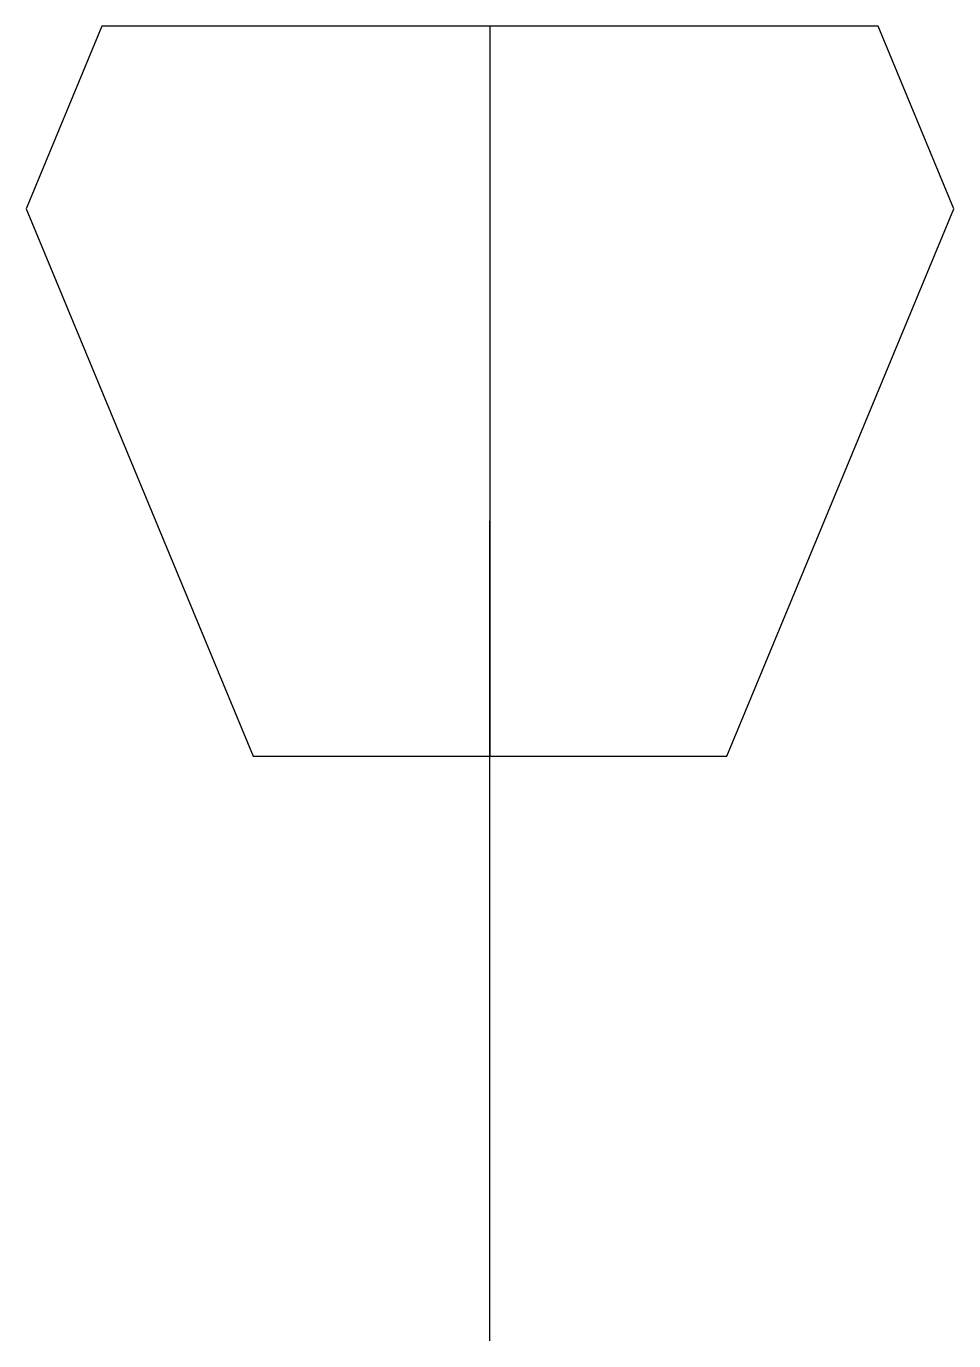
# Model space of a CAD drawing. Header units: millimetres. Extents: x -11.7 to 11.7, y 1.8 to 35.
import ezdxf

# ---------------------------------------------------------------- set-up
doc = ezdxf.new("R2010")
doc.units = ezdxf.units.MM
doc.layers.get('0').update_dxf_attribs({"linetype": 'CONTINUOUS'})

msp = doc.modelspace()

# ---------------------------------------------------------------- linework, layer by layer
for p, q in [((0, 35.021), (0, 16.543)), ((0, 1.75), (0, 22.5))]:
    msp.add_line(p, q)
msp.add_lwpolyline([(9.827, 35.021), (-9.827, 35.021), (-11.74, 30.402), (-6, 16.543), (6, 16.543), (11.74, 30.402)], close=True)

doc.saveas('drawing.dxf')
